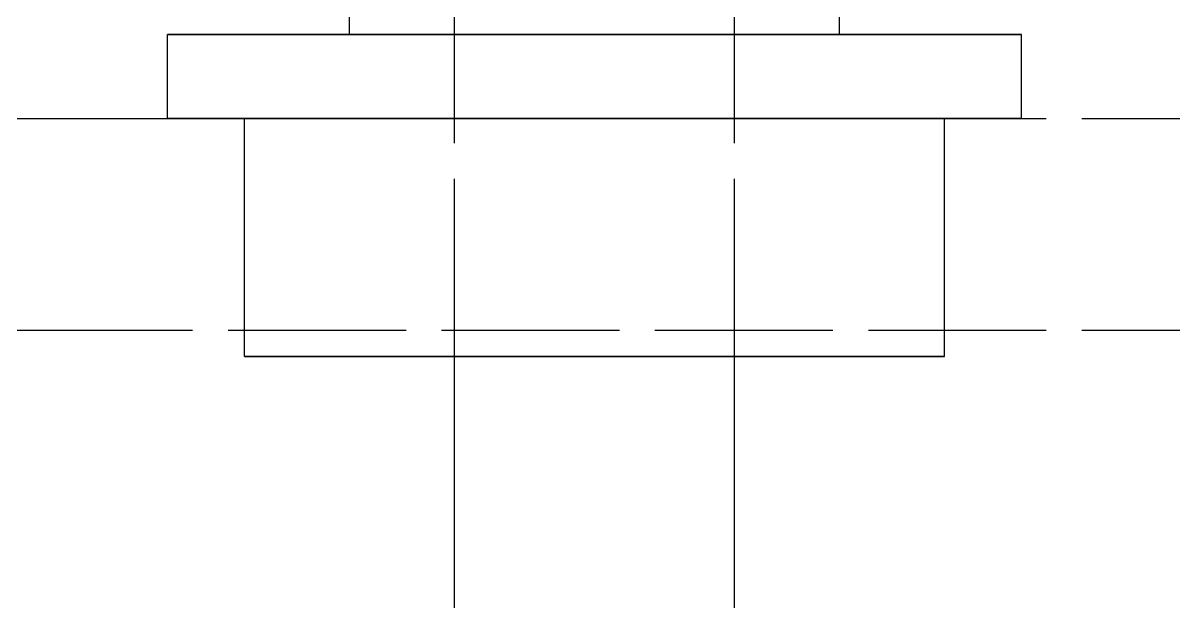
# Model space of a CAD drawing. Header units: millimetres. Extents: x -30 to 165, y -46 to 88.
# Drawn here: x -4.08 to 4.14, y 78.75 to 82.88 of the extents above; entities that cross this region are included whole.
import ezdxf

# ---------------------------------------------------------------- set-up
doc = ezdxf.new("R2010")
doc.units = ezdxf.units.MM
doc.linetypes.add('DASHED', pattern=[1.524, 1.27, -0.254])
doc.layers.add('HIDDEN', color=8, linetype='DASHED')
doc.layers.add('VISIBLE', color=7, linetype='CONTINUOUS')

msp = doc.modelspace()

# ---------------------------------------------------------------- linework, layer by layer
at = {"layer": 'HIDDEN'}
for p, q in [((-27, 82.20183), (27, 82.20183)), ((-27, 80.69183), (27, 80.69183))]:
    msp.add_line(p, q, dxfattribs=at)
for points in [[(-1, 82.80183), (-1, 87.00183)], [(-1, 80.50183), (-1, 87.00183)], [(1, 82.80183), (1, 87.00183)], [(1, 80.50183), (1, 87.00183)], [(-3.05, 82.80183), (-2.95317, 82.80183), (-2.85635, 82.80183), (-2.75952, 82.80183), (-2.6627, 82.80183), (-2.56587, 82.80183), (-2.46905, 82.80183), (-2.37222, 82.80183), (-2.2754, 82.80183), (-2.17857, 82.80183), (-2.08175, 82.80183), (-1.98492, 82.80183), (-1.8881, 82.80183), (-1.79127, 82.80183), (-1.69444, 82.80183), (-1.59762, 82.80183), (-1.50079, 82.80183), (-1.40397, 82.80183), (-1.30714, 82.80183), (-1.21032, 82.80183), (-1.11349, 82.80183), (-1.01667, 82.80183), (-0.91984, 82.80183), (-0.82302, 82.80183), (-0.72619, 82.80183), (-0.62937, 82.80183), (-0.53254, 82.80183), (-0.43571, 82.80183), (-0.33889, 82.80183), (-0.24206, 82.80183), (-0.14524, 82.80183), (-0.04841, 82.80183), (0.04841, 82.80183), (0.14524, 82.80183), (0.24206, 82.80183), (0.33889, 82.80183), (0.43571, 82.80183), (0.53254, 82.80183), (0.62937, 82.80183), (0.72619, 82.80183), (0.82302, 82.80183), (0.91984, 82.80183), (1.01667, 82.80183), (1.11349, 82.80183), (1.21032, 82.80183), (1.30714, 82.80183), (1.40397, 82.80183), (1.50079, 82.80183), (1.59762, 82.80183), (1.69444, 82.80183), (1.79127, 82.80183), (1.8881, 82.80183), (1.98492, 82.80183), (2.08175, 82.80183), (2.17857, 82.80183), (2.2754, 82.80183), (2.37222, 82.80183), (2.46905, 82.80183), (2.56587, 82.80183), (2.6627, 82.80183), (2.75952, 82.80183), (2.85635, 82.80183), (2.95317, 82.80183), (3.05, 82.80183)], [(1.75, 82.80183), (1.69444, 82.80183), (1.63889, 82.80183), (1.58333, 82.80183), (1.52778, 82.80183), (1.47222, 82.80183), (1.41667, 82.80183), (1.36111, 82.80183), (1.30556, 82.80183), (1.25, 82.80183), (1.19444, 82.80183), (1.13889, 82.80183), (1.08333, 82.80183), (1.02778, 82.80183), (0.97222, 82.80183), (0.91667, 82.80183), (0.86111, 82.80183), (0.80556, 82.80183), (0.75, 82.80183), (0.69444, 82.80183), (0.63889, 82.80183), (0.58333, 82.80183), (0.52778, 82.80183), (0.47222, 82.80183), (0.41667, 82.80183), (0.36111, 82.80183), (0.30556, 82.80183), (0.25, 82.80183), (0.19444, 82.80183), (0.13889, 82.80183), (0.08333, 82.80183), (0.02778, 82.80183), (-0.02778, 82.80183), (-0.08333, 82.80183), (-0.13889, 82.80183), (-0.19444, 82.80183), (-0.25, 82.80183), (-0.30556, 82.80183), (-0.36111, 82.80183), (-0.41667, 82.80183), (-0.47222, 82.80183), (-0.52778, 82.80183), (-0.58333, 82.80183), (-0.63889, 82.80183), (-0.69444, 82.80183), (-0.75, 82.80183), (-0.80556, 82.80183), (-0.86111, 82.80183), (-0.91667, 82.80183), (-0.97222, 82.80183), (-1.02778, 82.80183), (-1.08333, 82.80183), (-1.13889, 82.80183), (-1.19444, 82.80183), (-1.25, 82.80183), (-1.30556, 82.80183), (-1.36111, 82.80183), (-1.41667, 82.80183), (-1.47222, 82.80183), (-1.52778, 82.80183), (-1.58333, 82.80183), (-1.63889, 82.80183), (-1.69444, 82.80183), (-1.75, 82.80183)], [(-1.75, 82.80183), (-1.69444, 82.80183), (-1.63889, 82.80183), (-1.58333, 82.80183), (-1.52778, 82.80183), (-1.47222, 82.80183), (-1.41667, 82.80183), (-1.36111, 82.80183), (-1.30556, 82.80183), (-1.25, 82.80183), (-1.19444, 82.80183), (-1.13889, 82.80183), (-1.08333, 82.80183), (-1.02778, 82.80183), (-0.97222, 82.80183), (-0.91667, 82.80183), (-0.86111, 82.80183), (-0.80556, 82.80183), (-0.75, 82.80183), (-0.69444, 82.80183), (-0.63889, 82.80183), (-0.58333, 82.80183), (-0.52778, 82.80183), (-0.47222, 82.80183), (-0.41667, 82.80183), (-0.36111, 82.80183), (-0.30556, 82.80183), (-0.25, 82.80183), (-0.19444, 82.80183), (-0.13889, 82.80183), (-0.08333, 82.80183), (-0.02778, 82.80183), (0.02778, 82.80183), (0.08333, 82.80183), (0.13889, 82.80183), (0.19444, 82.80183), (0.25, 82.80183), (0.30556, 82.80183), (0.36111, 82.80183), (0.41667, 82.80183), (0.47222, 82.80183), (0.52778, 82.80183), (0.58333, 82.80183), (0.63889, 82.80183), (0.69444, 82.80183), (0.75, 82.80183), (0.80556, 82.80183), (0.86111, 82.80183), (0.91667, 82.80183), (0.97222, 82.80183), (1.02778, 82.80183), (1.08333, 82.80183), (1.13889, 82.80183), (1.19444, 82.80183), (1.25, 82.80183), (1.30556, 82.80183), (1.36111, 82.80183), (1.41667, 82.80183), (1.47222, 82.80183), (1.52778, 82.80183), (1.58333, 82.80183), (1.63889, 82.80183), (1.69444, 82.80183), (1.75, 82.80183)], [(1, 82.80183), (0.96825, 82.80183), (0.93651, 82.80183), (0.90476, 82.80183), (0.87302, 82.80183), (0.84127, 82.80183), (0.80952, 82.80183), (0.77778, 82.80183), (0.74603, 82.80183), (0.71429, 82.80183), (0.68254, 82.80183), (0.65079, 82.80183), (0.61905, 82.80183), (0.5873, 82.80183), (0.55556, 82.80183), (0.52381, 82.80183), (0.49206, 82.80183), (0.46032, 82.80183), (0.42857, 82.80183), (0.39683, 82.80183), (0.36508, 82.80183), (0.33333, 82.80183), (0.30159, 82.80183), (0.26984, 82.80183), (0.2381, 82.80183), (0.20635, 82.80183), (0.1746, 82.80183), (0.14286, 82.80183), (0.11111, 82.80183), (0.07937, 82.80183), (0.04762, 82.80183), (0.01587, 82.80183), (-0.01587, 82.80183), (-0.04762, 82.80183), (-0.07937, 82.80183), (-0.11111, 82.80183), (-0.14286, 82.80183), (-0.1746, 82.80183), (-0.20635, 82.80183), (-0.2381, 82.80183), (-0.26984, 82.80183), (-0.30159, 82.80183), (-0.33333, 82.80183), (-0.36508, 82.80183), (-0.39683, 82.80183), (-0.42857, 82.80183), (-0.46032, 82.80183), (-0.49206, 82.80183), (-0.52381, 82.80183), (-0.55556, 82.80183), (-0.5873, 82.80183), (-0.61905, 82.80183), (-0.65079, 82.80183), (-0.68254, 82.80183), (-0.71429, 82.80183), (-0.74603, 82.80183), (-0.77778, 82.80183), (-0.80952, 82.80183), (-0.84127, 82.80183), (-0.87302, 82.80183), (-0.90476, 82.80183), (-0.93651, 82.80183), (-0.96825, 82.80183), (-1, 82.80183)], [(-1, 82.80183), (-0.96825, 82.80183), (-0.93651, 82.80183), (-0.90476, 82.80183), (-0.87302, 82.80183), (-0.84127, 82.80183), (-0.80952, 82.80183), (-0.77778, 82.80183), (-0.74603, 82.80183), (-0.71429, 82.80183), (-0.68254, 82.80183), (-0.65079, 82.80183), (-0.61905, 82.80183), (-0.5873, 82.80183), (-0.55556, 82.80183), (-0.52381, 82.80183), (-0.49206, 82.80183), (-0.46032, 82.80183), (-0.42857, 82.80183), (-0.39683, 82.80183), (-0.36508, 82.80183), (-0.33333, 82.80183), (-0.30159, 82.80183), (-0.26984, 82.80183), (-0.2381, 82.80183), (-0.20635, 82.80183), (-0.1746, 82.80183), (-0.14286, 82.80183), (-0.11111, 82.80183), (-0.07937, 82.80183), (-0.04762, 82.80183), (-0.01587, 82.80183), (0.01587, 82.80183), (0.04762, 82.80183), (0.07937, 82.80183), (0.11111, 82.80183), (0.14286, 82.80183), (0.1746, 82.80183), (0.20635, 82.80183), (0.2381, 82.80183), (0.26984, 82.80183), (0.30159, 82.80183), (0.33333, 82.80183), (0.36508, 82.80183), (0.39683, 82.80183), (0.42857, 82.80183), (0.46032, 82.80183), (0.49206, 82.80183), (0.52381, 82.80183), (0.55556, 82.80183), (0.5873, 82.80183), (0.61905, 82.80183), (0.65079, 82.80183), (0.68254, 82.80183), (0.71429, 82.80183), (0.74603, 82.80183), (0.77778, 82.80183), (0.80952, 82.80183), (0.84127, 82.80183), (0.87302, 82.80183), (0.90476, 82.80183), (0.93651, 82.80183), (0.96825, 82.80183), (1, 82.80183)], [(1, 82.80183), (0.96825, 82.80183), (0.93651, 82.80183), (0.90476, 82.80183), (0.87302, 82.80183), (0.84127, 82.80183), (0.80952, 82.80183), (0.77778, 82.80183), (0.74603, 82.80183), (0.71429, 82.80183), (0.68254, 82.80183), (0.65079, 82.80183), (0.61905, 82.80183), (0.5873, 82.80183), (0.55556, 82.80183), (0.52381, 82.80183), (0.49206, 82.80183), (0.46032, 82.80183), (0.42857, 82.80183), (0.39683, 82.80183), (0.36508, 82.80183), (0.33333, 82.80183), (0.30159, 82.80183), (0.26984, 82.80183), (0.2381, 82.80183), (0.20635, 82.80183), (0.1746, 82.80183), (0.14286, 82.80183), (0.11111, 82.80183), (0.07937, 82.80183), (0.04762, 82.80183), (0.01587, 82.80183), (-0.01587, 82.80183), (-0.04762, 82.80183), (-0.07937, 82.80183), (-0.11111, 82.80183), (-0.14286, 82.80183), (-0.1746, 82.80183), (-0.20635, 82.80183), (-0.2381, 82.80183), (-0.26984, 82.80183), (-0.30159, 82.80183), (-0.33333, 82.80183), (-0.36508, 82.80183), (-0.39683, 82.80183), (-0.42857, 82.80183), (-0.46032, 82.80183), (-0.49206, 82.80183), (-0.52381, 82.80183), (-0.55556, 82.80183), (-0.5873, 82.80183), (-0.61905, 82.80183), (-0.65079, 82.80183), (-0.68254, 82.80183), (-0.71429, 82.80183), (-0.74603, 82.80183), (-0.77778, 82.80183), (-0.80952, 82.80183), (-0.84127, 82.80183), (-0.87302, 82.80183), (-0.90476, 82.80183), (-0.93651, 82.80183), (-0.96825, 82.80183), (-1, 82.80183)], [(-1, 82.80183), (-0.96825, 82.80183), (-0.93651, 82.80183), (-0.90476, 82.80183), (-0.87302, 82.80183), (-0.84127, 82.80183), (-0.80952, 82.80183), (-0.77778, 82.80183), (-0.74603, 82.80183), (-0.71429, 82.80183), (-0.68254, 82.80183), (-0.65079, 82.80183), (-0.61905, 82.80183), (-0.5873, 82.80183), (-0.55556, 82.80183), (-0.52381, 82.80183), (-0.49206, 82.80183), (-0.46032, 82.80183), (-0.42857, 82.80183), (-0.39683, 82.80183), (-0.36508, 82.80183), (-0.33333, 82.80183), (-0.30159, 82.80183), (-0.26984, 82.80183), (-0.2381, 82.80183), (-0.20635, 82.80183), (-0.1746, 82.80183), (-0.14286, 82.80183), (-0.11111, 82.80183), (-0.07937, 82.80183), (-0.04762, 82.80183), (-0.01587, 82.80183), (0.01587, 82.80183), (0.04762, 82.80183), (0.07937, 82.80183), (0.11111, 82.80183), (0.14286, 82.80183), (0.1746, 82.80183), (0.20635, 82.80183), (0.2381, 82.80183), (0.26984, 82.80183), (0.30159, 82.80183), (0.33333, 82.80183), (0.36508, 82.80183), (0.39683, 82.80183), (0.42857, 82.80183), (0.46032, 82.80183), (0.49206, 82.80183), (0.52381, 82.80183), (0.55556, 82.80183), (0.5873, 82.80183), (0.61905, 82.80183), (0.65079, 82.80183), (0.68254, 82.80183), (0.71429, 82.80183), (0.74603, 82.80183), (0.77778, 82.80183), (0.80952, 82.80183), (0.84127, 82.80183), (0.87302, 82.80183), (0.90476, 82.80183), (0.93651, 82.80183), (0.96825, 82.80183), (1, 82.80183)], [(-1, 80.50183), (-1, 82.80183)], [(1, 80.50183), (1, 82.80183)], [(-3.05, 82.20183), (-2.95317, 82.20183), (-2.85635, 82.20183), (-2.75952, 82.20183), (-2.6627, 82.20183), (-2.56587, 82.20183), (-2.46905, 82.20183), (-2.37222, 82.20183), (-2.2754, 82.20183), (-2.17857, 82.20183), (-2.08175, 82.20183), (-1.98492, 82.20183), (-1.8881, 82.20183), (-1.79127, 82.20183), (-1.69444, 82.20183), (-1.59762, 82.20183), (-1.50079, 82.20183), (-1.40397, 82.20183), (-1.30714, 82.20183), (-1.21032, 82.20183), (-1.11349, 82.20183), (-1.01667, 82.20183), (-0.91984, 82.20183), (-0.82302, 82.20183), (-0.72619, 82.20183), (-0.62937, 82.20183), (-0.53254, 82.20183), (-0.43571, 82.20183), (-0.33889, 82.20183), (-0.24206, 82.20183), (-0.14524, 82.20183), (-0.04841, 82.20183), (0.04841, 82.20183), (0.14524, 82.20183), (0.24206, 82.20183), (0.33889, 82.20183), (0.43571, 82.20183), (0.53254, 82.20183), (0.62937, 82.20183), (0.72619, 82.20183), (0.82302, 82.20183), (0.91984, 82.20183), (1.01667, 82.20183), (1.11349, 82.20183), (1.21032, 82.20183), (1.30714, 82.20183), (1.40397, 82.20183), (1.50079, 82.20183), (1.59762, 82.20183), (1.69444, 82.20183), (1.79127, 82.20183), (1.8881, 82.20183), (1.98492, 82.20183), (2.08175, 82.20183), (2.17857, 82.20183), (2.2754, 82.20183), (2.37222, 82.20183), (2.46905, 82.20183), (2.56587, 82.20183), (2.6627, 82.20183), (2.75952, 82.20183), (2.85635, 82.20183), (2.95317, 82.20183), (3.05, 82.20183)], [(2.5, 82.20183), (2.42063, 82.20183), (2.34127, 82.20183), (2.2619, 82.20183), (2.18254, 82.20183), (2.10317, 82.20183), (2.02381, 82.20183), (1.94444, 82.20183), (1.86508, 82.20183), (1.78571, 82.20183), (1.70635, 82.20183), (1.62698, 82.20183), (1.54762, 82.20183), (1.46825, 82.20183), (1.38889, 82.20183), (1.30952, 82.20183), (1.23016, 82.20183), (1.15079, 82.20183), (1.07143, 82.20183), (0.99206, 82.20183), (0.9127, 82.20183), (0.83333, 82.20183), (0.75397, 82.20183), (0.6746, 82.20183), (0.59524, 82.20183), (0.51587, 82.20183), (0.43651, 82.20183), (0.35714, 82.20183), (0.27778, 82.20183), (0.19841, 82.20183), (0.11905, 82.20183), (0.03968, 82.20183), (-0.03968, 82.20183), (-0.11905, 82.20183), (-0.19841, 82.20183), (-0.27778, 82.20183), (-0.35714, 82.20183), (-0.43651, 82.20183), (-0.51587, 82.20183), (-0.59524, 82.20183), (-0.6746, 82.20183), (-0.75397, 82.20183), (-0.83333, 82.20183), (-0.9127, 82.20183), (-0.99206, 82.20183), (-1.07143, 82.20183), (-1.15079, 82.20183), (-1.23016, 82.20183), (-1.30952, 82.20183), (-1.38889, 82.20183), (-1.46825, 82.20183), (-1.54762, 82.20183), (-1.62698, 82.20183), (-1.70635, 82.20183), (-1.78571, 82.20183), (-1.86508, 82.20183), (-1.94444, 82.20183), (-2.02381, 82.20183), (-2.10317, 82.20183), (-2.18254, 82.20183), (-2.2619, 82.20183), (-2.34127, 82.20183), (-2.42063, 82.20183), (-2.5, 82.20183)], [(-2.5, 82.20183), (-2.42063, 82.20183), (-2.34127, 82.20183), (-2.2619, 82.20183), (-2.18254, 82.20183), (-2.10317, 82.20183), (-2.02381, 82.20183), (-1.94444, 82.20183), (-1.86508, 82.20183), (-1.78571, 82.20183), (-1.70635, 82.20183), (-1.62698, 82.20183), (-1.54762, 82.20183), (-1.46825, 82.20183), (-1.38889, 82.20183), (-1.30952, 82.20183), (-1.23016, 82.20183), (-1.15079, 82.20183), (-1.07143, 82.20183), (-0.99206, 82.20183), (-0.9127, 82.20183), (-0.83333, 82.20183), (-0.75397, 82.20183), (-0.6746, 82.20183), (-0.59524, 82.20183), (-0.51587, 82.20183), (-0.43651, 82.20183), (-0.35714, 82.20183), (-0.27778, 82.20183), (-0.19841, 82.20183), (-0.11905, 82.20183), (-0.03968, 82.20183), (0.03968, 82.20183), (0.11905, 82.20183), (0.19841, 82.20183), (0.27778, 82.20183), (0.35714, 82.20183), (0.43651, 82.20183), (0.51587, 82.20183), (0.59524, 82.20183), (0.6746, 82.20183), (0.75397, 82.20183), (0.83333, 82.20183), (0.9127, 82.20183), (0.99206, 82.20183), (1.07143, 82.20183), (1.15079, 82.20183), (1.23016, 82.20183), (1.30952, 82.20183), (1.38889, 82.20183), (1.46825, 82.20183), (1.54762, 82.20183), (1.62698, 82.20183), (1.70635, 82.20183), (1.78571, 82.20183), (1.86508, 82.20183), (1.94444, 82.20183), (2.02381, 82.20183), (2.10317, 82.20183), (2.18254, 82.20183), (2.2619, 82.20183), (2.34127, 82.20183), (2.42063, 82.20183), (2.5, 82.20183)], [(-2.5, 80.50183), (-2.42063, 80.50183), (-2.34127, 80.50183), (-2.2619, 80.50183), (-2.18254, 80.50183), (-2.10317, 80.50183), (-2.02381, 80.50183), (-1.94444, 80.50183), (-1.86508, 80.50183), (-1.78571, 80.50183), (-1.70635, 80.50183), (-1.62698, 80.50183), (-1.54762, 80.50183), (-1.46825, 80.50183), (-1.38889, 80.50183), (-1.30952, 80.50183), (-1.23016, 80.50183), (-1.15079, 80.50183), (-1.07143, 80.50183), (-0.99206, 80.50183), (-0.9127, 80.50183), (-0.83333, 80.50183), (-0.75397, 80.50183), (-0.6746, 80.50183), (-0.59524, 80.50183), (-0.51587, 80.50183), (-0.43651, 80.50183), (-0.35714, 80.50183), (-0.27778, 80.50183), (-0.19841, 80.50183), (-0.11905, 80.50183), (-0.03968, 80.50183), (0.03968, 80.50183), (0.11905, 80.50183), (0.19841, 80.50183), (0.27778, 80.50183), (0.35714, 80.50183), (0.43651, 80.50183), (0.51587, 80.50183), (0.59524, 80.50183), (0.6746, 80.50183), (0.75397, 80.50183), (0.83333, 80.50183), (0.9127, 80.50183), (0.99206, 80.50183), (1.07143, 80.50183), (1.15079, 80.50183), (1.23016, 80.50183), (1.30952, 80.50183), (1.38889, 80.50183), (1.46825, 80.50183), (1.54762, 80.50183), (1.62698, 80.50183), (1.70635, 80.50183), (1.78571, 80.50183), (1.86508, 80.50183), (1.94444, 80.50183), (2.02381, 80.50183), (2.10317, 80.50183), (2.18254, 80.50183), (2.2619, 80.50183), (2.34127, 80.50183), (2.42063, 80.50183), (2.5, 80.50183)], [(1, 80.50183), (0.96825, 80.50183), (0.93651, 80.50183), (0.90476, 80.50183), (0.87302, 80.50183), (0.84127, 80.50183), (0.80952, 80.50183), (0.77778, 80.50183), (0.74603, 80.50183), (0.71429, 80.50183), (0.68254, 80.50183), (0.65079, 80.50183), (0.61905, 80.50183), (0.5873, 80.50183), (0.55556, 80.50183), (0.52381, 80.50183), (0.49206, 80.50183), (0.46032, 80.50183), (0.42857, 80.50183), (0.39683, 80.50183), (0.36508, 80.50183), (0.33333, 80.50183), (0.30159, 80.50183), (0.26984, 80.50183), (0.2381, 80.50183), (0.20635, 80.50183), (0.1746, 80.50183), (0.14286, 80.50183), (0.11111, 80.50183), (0.07937, 80.50183), (0.04762, 80.50183), (0.01587, 80.50183), (-0.01587, 80.50183), (-0.04762, 80.50183), (-0.07937, 80.50183), (-0.11111, 80.50183), (-0.14286, 80.50183), (-0.1746, 80.50183), (-0.20635, 80.50183), (-0.2381, 80.50183), (-0.26984, 80.50183), (-0.30159, 80.50183), (-0.33333, 80.50183), (-0.36508, 80.50183), (-0.39683, 80.50183), (-0.42857, 80.50183), (-0.46032, 80.50183), (-0.49206, 80.50183), (-0.52381, 80.50183), (-0.55556, 80.50183), (-0.5873, 80.50183), (-0.61905, 80.50183), (-0.65079, 80.50183), (-0.68254, 80.50183), (-0.71429, 80.50183), (-0.74603, 80.50183), (-0.77778, 80.50183), (-0.80952, 80.50183), (-0.84127, 80.50183), (-0.87302, 80.50183), (-0.90476, 80.50183), (-0.93651, 80.50183), (-0.96825, 80.50183), (-1, 80.50183)], [(-1, 80.50183), (-0.96825, 80.50183), (-0.93651, 80.50183), (-0.90476, 80.50183), (-0.87302, 80.50183), (-0.84127, 80.50183), (-0.80952, 80.50183), (-0.77778, 80.50183), (-0.74603, 80.50183), (-0.71429, 80.50183), (-0.68254, 80.50183), (-0.65079, 80.50183), (-0.61905, 80.50183), (-0.5873, 80.50183), (-0.55556, 80.50183), (-0.52381, 80.50183), (-0.49206, 80.50183), (-0.46032, 80.50183), (-0.42857, 80.50183), (-0.39683, 80.50183), (-0.36508, 80.50183), (-0.33333, 80.50183), (-0.30159, 80.50183), (-0.26984, 80.50183), (-0.2381, 80.50183), (-0.20635, 80.50183), (-0.1746, 80.50183), (-0.14286, 80.50183), (-0.11111, 80.50183), (-0.07937, 80.50183), (-0.04762, 80.50183), (-0.01587, 80.50183), (0.01587, 80.50183), (0.04762, 80.50183), (0.07937, 80.50183), (0.11111, 80.50183), (0.14286, 80.50183), (0.1746, 80.50183), (0.20635, 80.50183), (0.2381, 80.50183), (0.26984, 80.50183), (0.30159, 80.50183), (0.33333, 80.50183), (0.36508, 80.50183), (0.39683, 80.50183), (0.42857, 80.50183), (0.46032, 80.50183), (0.49206, 80.50183), (0.52381, 80.50183), (0.55556, 80.50183), (0.5873, 80.50183), (0.61905, 80.50183), (0.65079, 80.50183), (0.68254, 80.50183), (0.71429, 80.50183), (0.74603, 80.50183), (0.77778, 80.50183), (0.80952, 80.50183), (0.84127, 80.50183), (0.87302, 80.50183), (0.90476, 80.50183), (0.93651, 80.50183), (0.96825, 80.50183), (1, 80.50183)]]:
    msp.add_lwpolyline(points, dxfattribs=at)
at = {"layer": 'VISIBLE'}
for points in [[(-1.75, 82.80183), (-1.75, 84.40183)], [(1.75, 82.80183), (1.75, 84.40183)], [(3.05, 82.80183), (2.95317, 82.80183), (2.85635, 82.80183), (2.75952, 82.80183), (2.6627, 82.80183), (2.56587, 82.80183), (2.46905, 82.80183), (2.37222, 82.80183), (2.2754, 82.80183), (2.17857, 82.80183), (2.08175, 82.80183), (1.98492, 82.80183), (1.8881, 82.80183), (1.79127, 82.80183), (1.69444, 82.80183), (1.59762, 82.80183), (1.50079, 82.80183), (1.40397, 82.80183), (1.30714, 82.80183), (1.21032, 82.80183), (1.11349, 82.80183), (1.01667, 82.80183), (0.91984, 82.80183), (0.82302, 82.80183), (0.72619, 82.80183), (0.62937, 82.80183), (0.53254, 82.80183), (0.43571, 82.80183), (0.33889, 82.80183), (0.24206, 82.80183), (0.14524, 82.80183), (0.04841, 82.80183), (-0.04841, 82.80183), (-0.14524, 82.80183), (-0.24206, 82.80183), (-0.33889, 82.80183), (-0.43571, 82.80183), (-0.53254, 82.80183), (-0.62937, 82.80183), (-0.72619, 82.80183), (-0.82302, 82.80183), (-0.91984, 82.80183), (-1.01667, 82.80183), (-1.11349, 82.80183), (-1.21032, 82.80183), (-1.30714, 82.80183), (-1.40397, 82.80183), (-1.50079, 82.80183), (-1.59762, 82.80183), (-1.69444, 82.80183), (-1.79127, 82.80183), (-1.8881, 82.80183), (-1.98492, 82.80183), (-2.08175, 82.80183), (-2.17857, 82.80183), (-2.2754, 82.80183), (-2.37222, 82.80183), (-2.46905, 82.80183), (-2.56587, 82.80183), (-2.6627, 82.80183), (-2.75952, 82.80183), (-2.85635, 82.80183), (-2.95317, 82.80183), (-3.05, 82.80183)], [(-3.05, 82.20183), (-3.05, 82.80183)], [(3.05, 82.20183), (3.05, 82.80183)], [(3.05, 82.20183), (2.95317, 82.20183), (2.85635, 82.20183), (2.75952, 82.20183), (2.6627, 82.20183), (2.56587, 82.20183), (2.46905, 82.20183), (2.37222, 82.20183), (2.2754, 82.20183), (2.17857, 82.20183), (2.08175, 82.20183), (1.98492, 82.20183), (1.8881, 82.20183), (1.79127, 82.20183), (1.69444, 82.20183), (1.59762, 82.20183), (1.50079, 82.20183), (1.40397, 82.20183), (1.30714, 82.20183), (1.21032, 82.20183), (1.11349, 82.20183), (1.01667, 82.20183), (0.91984, 82.20183), (0.82302, 82.20183), (0.72619, 82.20183), (0.62937, 82.20183), (0.53254, 82.20183), (0.43571, 82.20183), (0.33889, 82.20183), (0.24206, 82.20183), (0.14524, 82.20183), (0.04841, 82.20183), (-0.04841, 82.20183), (-0.14524, 82.20183), (-0.24206, 82.20183), (-0.33889, 82.20183), (-0.43571, 82.20183), (-0.53254, 82.20183), (-0.62937, 82.20183), (-0.72619, 82.20183), (-0.82302, 82.20183), (-0.91984, 82.20183), (-1.01667, 82.20183), (-1.11349, 82.20183), (-1.21032, 82.20183), (-1.30714, 82.20183), (-1.40397, 82.20183), (-1.50079, 82.20183), (-1.59762, 82.20183), (-1.69444, 82.20183), (-1.79127, 82.20183), (-1.8881, 82.20183), (-1.98492, 82.20183), (-2.08175, 82.20183), (-2.17857, 82.20183), (-2.2754, 82.20183), (-2.37222, 82.20183), (-2.46905, 82.20183), (-2.56587, 82.20183), (-2.6627, 82.20183), (-2.75952, 82.20183), (-2.85635, 82.20183), (-2.95317, 82.20183), (-3.05, 82.20183)], [(-2.5, 80.50183), (-2.5, 82.20183)], [(2.5, 80.50183), (2.5, 82.20183)], [(2.5, 80.50183), (2.42063, 80.50183), (2.34127, 80.50183), (2.2619, 80.50183), (2.18254, 80.50183), (2.10317, 80.50183), (2.02381, 80.50183), (1.94444, 80.50183), (1.86508, 80.50183), (1.78571, 80.50183), (1.70635, 80.50183), (1.62698, 80.50183), (1.54762, 80.50183), (1.46825, 80.50183), (1.38889, 80.50183), (1.30952, 80.50183), (1.23016, 80.50183), (1.15079, 80.50183), (1.07143, 80.50183), (0.99206, 80.50183), (0.9127, 80.50183), (0.83333, 80.50183), (0.75397, 80.50183), (0.6746, 80.50183), (0.59524, 80.50183), (0.51587, 80.50183), (0.43651, 80.50183), (0.35714, 80.50183), (0.27778, 80.50183), (0.19841, 80.50183), (0.11905, 80.50183), (0.03968, 80.50183), (-0.03968, 80.50183), (-0.11905, 80.50183), (-0.19841, 80.50183), (-0.27778, 80.50183), (-0.35714, 80.50183), (-0.43651, 80.50183), (-0.51587, 80.50183), (-0.59524, 80.50183), (-0.6746, 80.50183), (-0.75397, 80.50183), (-0.83333, 80.50183), (-0.9127, 80.50183), (-0.99206, 80.50183), (-1.07143, 80.50183), (-1.15079, 80.50183), (-1.23016, 80.50183), (-1.30952, 80.50183), (-1.38889, 80.50183), (-1.46825, 80.50183), (-1.54762, 80.50183), (-1.62698, 80.50183), (-1.70635, 80.50183), (-1.78571, 80.50183), (-1.86508, 80.50183), (-1.94444, 80.50183), (-2.02381, 80.50183), (-2.10317, 80.50183), (-2.18254, 80.50183), (-2.2619, 80.50183), (-2.34127, 80.50183), (-2.42063, 80.50183), (-2.5, 80.50183)], [(-1, 76.19183), (-1, 80.50183)], [(1, 76.19183), (1, 80.50183)]]:
    msp.add_lwpolyline(points, dxfattribs=at)

doc.saveas('drawing.dxf')
